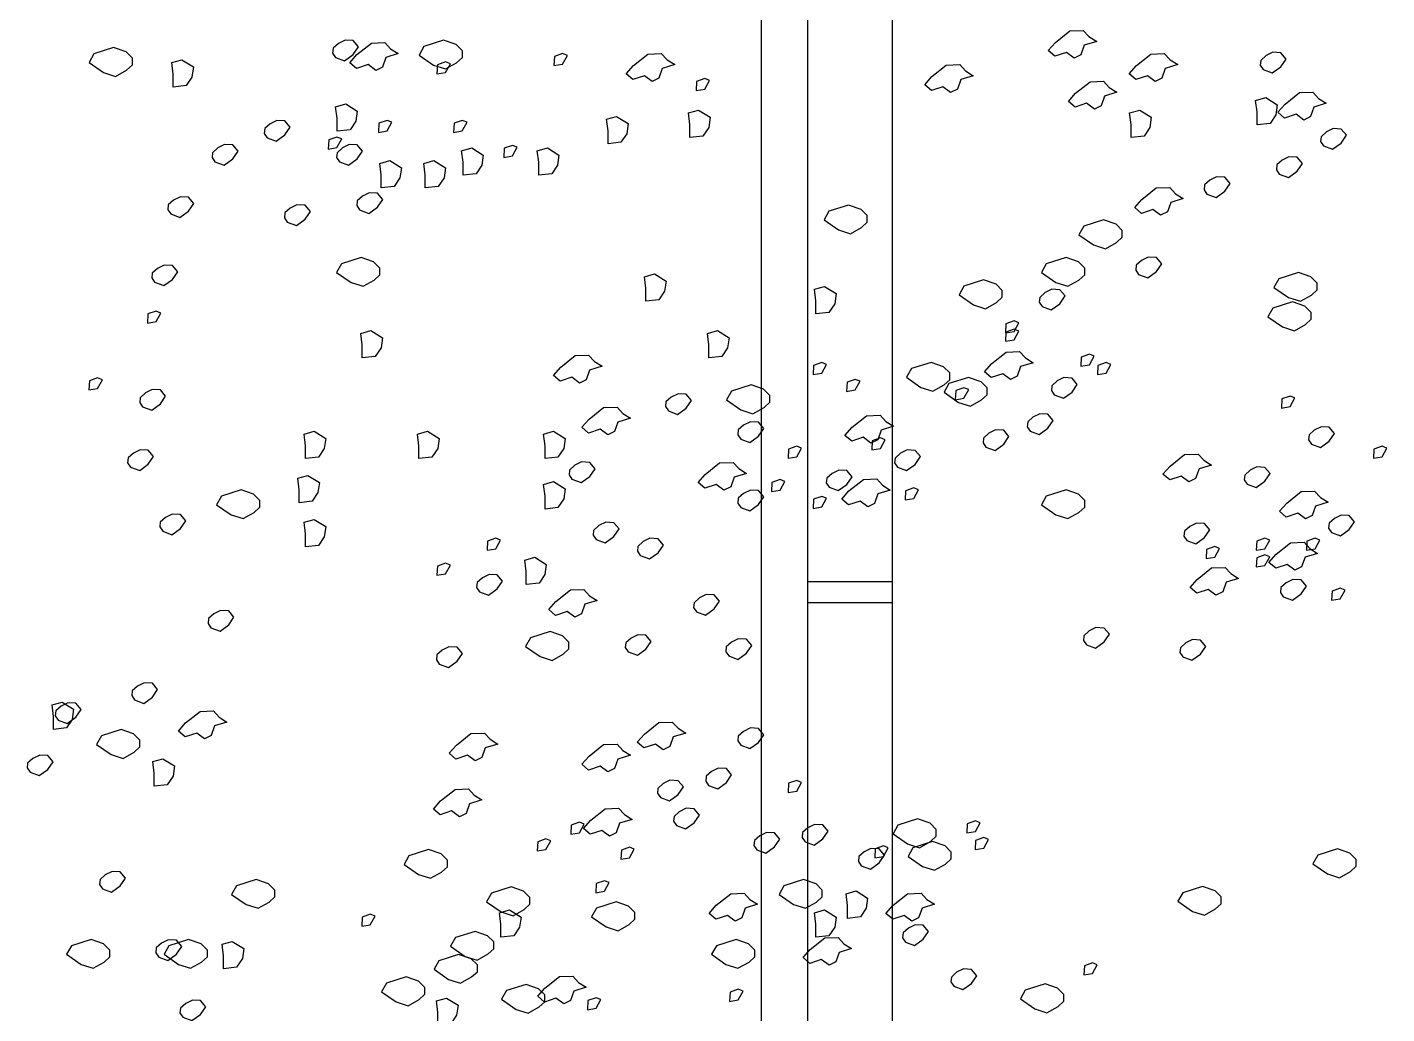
# Model space of a CAD drawing. Header units: millimetres. Extents: x 462666 to 1244237, y 2328025 to 3795663.
# Drawn here: x 1162500 to 1164107, y 2844149 to 2845316 of the extents above; entities that cross this region are included whole.
import ezdxf

# ---------------------------------------------------------------- set-up
doc = ezdxf.new("R2010")
doc.units = ezdxf.units.MM
for name, color, linetype in [('arbre', 250, 'Continuous'), ('MUR-POH', 64, 'Continuous'), ('MUR_REZ', 3, 'Continuous'), ('PLE_REZ', 200, 'Continuous')]:
    doc.layers.add(name, color=color, linetype=linetype)

# ---------------------------------------------------------------- blocks, each defined once
blk = doc.blocks.new('arbre3')
at = {"layer": 'arbre', "color": 252}
for points in [[(248.6428, 28.1761), (248.6841, 28.1609), (248.7232, 28.1891), (248.7471, 28.2239), (248.7232, 28.2522), (248.6863, 28.2543), (248.6558, 28.2391), (248.6319, 28.2174), (248.6297, 28.1957)], [(262.1828, 28.1097), (262.2371, 28.0923), (262.2871, 28.1205), (262.3132, 28.1444), (262.3132, 28.1748), (262.285, 28.2031), (262.2284, 28.2226), (262.1393, 28.1944), (262.1176, 28.1553)], [(264.9949, 28.2126), (265.0601, 28.2648), (265.1209, 28.2669), (265.147, 28.2387), (265.1818, 28.217), (265.1253, 28.1996), (265.1101, 28.1561), (265.0796, 28.1409), (265.0449, 28.167), (264.9927, 28.1496), (264.9623, 28.1757)], [(260.6907, 28.0758), (260.745, 28.0584), (260.795, 28.0866), (260.8211, 28.1105), (260.8211, 28.1409), (260.7928, 28.1692), (260.7363, 28.1887), (260.6472, 28.1605), (260.6255, 28.1214)], [(261.8367, 28.1575), (261.9019, 28.2097), (261.9627, 28.2118), (261.9888, 28.1836), (262.0236, 28.1619), (261.9671, 28.1445), (261.9519, 28.101), (261.9214, 28.0858), (261.8866, 28.1119), (261.8345, 28.0945), (261.8041, 28.1206)], [(262.7275, 28.1079), (262.7666, 28.1145), (262.7884, 28.1536), (262.7666, 28.1623), (262.7297, 28.1492)], [(263.0866, 28.1076), (263.1518, 28.1597), (263.2126, 28.1619), (263.2387, 28.1336), (263.2735, 28.1119), (263.217, 28.0945), (263.2018, 28.0511), (263.1713, 28.0359), (263.1366, 28.0619), (263.0844, 28.0445), (263.054, 28.0706)], [(265.3614, 28.1076), (265.4266, 28.1597), (265.4875, 28.1619), (265.5135, 28.1336), (265.5483, 28.1119), (265.4918, 28.0945), (265.4766, 28.0511), (265.4462, 28.0359), (265.4114, 28.0619), (265.3592, 28.0445), (265.3288, 28.0706)], [(265.9348, 28.0895), (265.9761, 28.0742), (266.0153, 28.1025), (266.0392, 28.1373), (266.0153, 28.1655), (265.9783, 28.1677), (265.9479, 28.1525), (265.924, 28.1307), (265.9218, 28.109)], [(261.0056, 28.0103), (261.0056, 28.0689), (260.9991, 28.121), (261.0447, 28.1341), (261.0969, 28.1015), (261.0904, 28.0559), (261.0643, 28.0168)], [(262.1982, 28.0701), (262.2373, 28.0767), (262.259, 28.1158), (262.2373, 28.1245), (262.2003, 28.1114)], [(264.4365, 28.0576), (264.5017, 28.1097), (264.5625, 28.1119), (264.5886, 28.0836), (264.6234, 28.0619), (264.5669, 28.0445), (264.5517, 28.0011), (264.5212, 27.9859), (264.4864, 28.0119), (264.4343, 27.9946), (264.4039, 28.0206)], [(263.3703, 27.9946), (263.4094, 28.0011), (263.4312, 28.0402), (263.4094, 28.0489), (263.3725, 28.0358)], [(265.0864, 27.9826), (265.1516, 28.0348), (265.2125, 28.0369), (265.2386, 28.0087), (265.2733, 27.987), (265.2168, 27.9696), (265.2016, 27.9261), (265.1712, 27.9109), (265.1364, 27.937), (265.0842, 27.9196), (265.0538, 27.9457)], [(266.0334, 27.9331), (266.0986, 27.9853), (266.1595, 27.9874), (266.1856, 27.9592), (266.2203, 27.9375), (266.1638, 27.9201), (266.1486, 27.8766), (266.1182, 27.8614), (266.0834, 27.8875), (266.0312, 27.8701), (266.0008, 27.8962)], [(261.7466, 27.8109), (261.7466, 27.8695), (261.7401, 27.9216), (261.7857, 27.9347), (261.8378, 27.9021), (261.8313, 27.8565), (261.8052, 27.8174)], [(265.9071, 27.8394), (265.9071, 27.898), (265.9006, 27.9501), (265.9462, 27.9632), (265.9984, 27.9306), (265.9919, 27.885), (265.9658, 27.8459)], [(248.3338, 27.8128), (248.3751, 27.7976), (248.4142, 27.8258), (248.4381, 27.8606), (248.4142, 27.8888), (248.3773, 27.891), (248.3468, 27.8758), (248.3229, 27.854), (248.3208, 27.8323)], [(261.9335, 27.8056), (261.9726, 27.8121), (261.9944, 27.8512), (261.9726, 27.8599), (261.9357, 27.8469)], [(262.2738, 27.8056), (262.3129, 27.8121), (262.3347, 27.8512), (262.3129, 27.8599), (262.276, 27.8469)], [(262.9719, 27.7539), (262.9719, 27.8126), (262.9654, 27.8647), (263.011, 27.8777), (263.0632, 27.8451), (263.0567, 27.7995), (263.0306, 27.7604)], [(263.3424, 27.7824), (263.3424, 27.841), (263.3359, 27.8932), (263.3815, 27.9062), (263.4336, 27.8736), (263.4271, 27.828), (263.4011, 27.7889)], [(265.3372, 27.7824), (265.3372, 27.841), (265.3307, 27.8932), (265.3763, 27.9062), (265.4284, 27.8736), (265.4219, 27.828), (265.3958, 27.7889)], [(266.2075, 27.7443), (266.2488, 27.7291), (266.2879, 27.7573), (266.3118, 27.7921), (266.2879, 27.8203), (266.2509, 27.8225), (266.2205, 27.8073), (266.1966, 27.7856), (266.1944, 27.7638)], [(248.0975, 27.7038), (248.1388, 27.6885), (248.178, 27.7168), (248.2019, 27.7516), (248.178, 27.7798), (248.141, 27.782), (248.1106, 27.7668), (248.0867, 27.745), (248.0845, 27.7233)], [(248.661, 27.7038), (248.7023, 27.6885), (248.7414, 27.7168), (248.7653, 27.7516), (248.7414, 27.7798), (248.7044, 27.782), (248.674, 27.7668), (248.6501, 27.745), (248.6479, 27.7233)], [(261.7066, 27.73), (261.7458, 27.7365), (261.7675, 27.7756), (261.7458, 27.7843), (261.7088, 27.7713)], [(262.3165, 27.6115), (262.3165, 27.6701), (262.31, 27.7222), (262.3556, 27.7353), (262.4077, 27.7027), (262.4012, 27.6571), (262.3752, 27.618)], [(262.5007, 27.6922), (262.5398, 27.6987), (262.5615, 27.7378), (262.5398, 27.7465), (262.5028, 27.7335)], [(262.6585, 27.6115), (262.6585, 27.6701), (262.652, 27.7222), (262.6976, 27.7353), (262.7497, 27.7027), (262.7432, 27.6571), (262.7171, 27.618)], [(261.946, 27.5545), (261.946, 27.6132), (261.9395, 27.6653), (261.9852, 27.6783), (262.0373, 27.6457), (262.0308, 27.6001), (262.0047, 27.561)], [(262.1455, 27.5545), (262.1455, 27.6132), (262.139, 27.6653), (262.1846, 27.6783), (262.2368, 27.6457), (262.2302, 27.6001), (262.2042, 27.561)], [(266.0075, 27.6171), (266.0488, 27.6019), (266.088, 27.6301), (266.1119, 27.6649), (266.088, 27.6931), (266.051, 27.6953), (266.0206, 27.6801), (265.9967, 27.6584), (265.9945, 27.6367)], [(247.8976, 27.4676), (247.9389, 27.4524), (247.978, 27.4806), (248.0019, 27.5154), (247.978, 27.5436), (247.9411, 27.5458), (247.9106, 27.5306), (247.8867, 27.5089), (247.8846, 27.4871)], [(248.7518, 27.4857), (248.7931, 27.4705), (248.8323, 27.4988), (248.8562, 27.5335), (248.8323, 27.5618), (248.7953, 27.564), (248.7649, 27.5488), (248.741, 27.527), (248.7388, 27.5053)], [(265.3863, 27.5019), (265.4515, 27.5541), (265.5124, 27.5562), (265.5385, 27.528), (265.5732, 27.5063), (265.5167, 27.4889), (265.5015, 27.4454), (265.4711, 27.4302), (265.4363, 27.4563), (265.3842, 27.4389), (265.3537, 27.465)], [(265.6804, 27.5263), (265.7217, 27.5111), (265.7608, 27.5393), (265.7847, 27.5741), (265.7608, 27.6023), (265.7239, 27.6045), (265.6934, 27.5893), (265.6695, 27.5675), (265.6674, 27.5458)], [(248.4247, 27.4312), (248.466, 27.416), (248.5051, 27.4443), (248.529, 27.479), (248.5051, 27.5073), (248.4682, 27.5095), (248.4377, 27.4943), (248.4138, 27.4725), (248.4116, 27.4508)], [(264.014, 27.3639), (264.0684, 27.3465), (264.1184, 27.3748), (264.1445, 27.3987), (264.1445, 27.4291), (264.1162, 27.4573), (264.0597, 27.4769), (263.9706, 27.4486), (263.9488, 27.4095)], [(265.1671, 27.2961), (265.2214, 27.2787), (265.2714, 27.307), (265.2975, 27.3309), (265.2975, 27.3613), (265.2692, 27.3895), (265.2127, 27.4091), (265.1236, 27.3808), (265.1018, 27.3417)], [(261.8098, 27.1266), (261.8641, 27.1092), (261.9141, 27.1375), (261.9402, 27.1614), (261.9402, 27.1918), (261.9119, 27.22), (261.8554, 27.2396), (261.7663, 27.2114), (261.7446, 27.1722)], [(264.9975, 27.1266), (265.0518, 27.1092), (265.1018, 27.1375), (265.1279, 27.1614), (265.1279, 27.1918), (265.0996, 27.22), (265.0431, 27.2396), (264.954, 27.2114), (264.9323, 27.1722)], [(265.3714, 27.1629), (265.4127, 27.1477), (265.4518, 27.1759), (265.4758, 27.2107), (265.4518, 27.239), (265.4149, 27.2411), (265.3845, 27.2259), (265.3606, 27.2042), (265.3584, 27.1825)], [(247.8249, 27.1587), (247.8662, 27.1435), (247.9053, 27.1718), (247.9292, 27.2065), (247.9053, 27.2348), (247.8684, 27.2369), (247.8379, 27.2217), (247.814, 27.2), (247.8119, 27.1783)], [(263.1429, 27.0418), (263.1429, 27.1004), (263.1364, 27.1525), (263.182, 27.1656), (263.2342, 27.133), (263.2276, 27.0874), (263.2016, 27.0483)], [(264.6245, 27.0249), (264.6788, 27.0075), (264.7288, 27.0358), (264.7549, 27.0597), (264.7549, 27.0901), (264.7266, 27.1184), (264.6701, 27.1379), (264.581, 27.1097), (264.5593, 27.0706)], [(266.0488, 27.0588), (266.1031, 27.0414), (266.1531, 27.0697), (266.1792, 27.0936), (266.1792, 27.124), (266.1509, 27.1522), (266.0944, 27.1718), (266.0053, 27.1436), (265.9836, 27.1045)], [(252.9249, 26.9571), (252.9792, 26.9398), (253.0292, 26.968), (253.0553, 26.9919), (253.0553, 27.0223), (253.027, 27.0506), (252.9705, 27.0701), (252.8814, 27.0419), (252.8596, 27.0028)], [(263.9123, 26.9848), (263.9123, 27.0434), (263.9058, 27.0956), (263.9514, 27.1086), (264.0036, 27.076), (263.9971, 27.0304), (263.971, 26.9913)], [(264.9352, 27.0176), (264.9765, 27.0024), (265.0156, 27.0306), (265.0396, 27.0654), (265.0156, 27.0936), (264.9787, 27.0958), (264.9483, 27.0806), (264.9244, 27.0588), (264.9222, 27.0371)], [(247.7922, 26.9741), (247.8313, 26.9806), (247.8531, 27.0197), (247.8313, 27.0284), (247.7944, 27.0154)], [(264.7693, 26.8985), (264.8084, 26.905), (264.8302, 26.9441), (264.8084, 26.9528), (264.7715, 26.9398)], [(261.8606, 26.7854), (261.8606, 26.8441), (261.854, 26.8962), (261.8997, 26.9092), (261.9518, 26.8766), (261.9453, 26.831), (261.9192, 26.7919)], [(263.4279, 26.7854), (263.4279, 26.8441), (263.4214, 26.8962), (263.467, 26.9092), (263.5191, 26.8766), (263.5126, 26.831), (263.4865, 26.7919)], [(264.7693, 26.8607), (264.8084, 26.8672), (264.8302, 26.9063), (264.8084, 26.915), (264.7715, 26.902)], [(264.7073, 26.7593), (264.7725, 26.8114), (264.8334, 26.8136), (264.8594, 26.7854), (264.8942, 26.7636), (264.8377, 26.7462), (264.8225, 26.7028), (264.7921, 26.6876), (264.7573, 26.7137), (264.7051, 26.6963), (264.6747, 26.7223)], [(262.7581, 26.7433), (262.8233, 26.7955), (262.8841, 26.7976), (262.9102, 26.7694), (262.945, 26.7477), (262.8885, 26.7303), (262.8733, 26.6868), (262.8428, 26.6716), (262.808, 26.6977), (262.7559, 26.6803), (262.7255, 26.7064)], [(263.8997, 26.7095), (263.9388, 26.716), (263.9605, 26.7551), (263.9388, 26.7638), (263.9018, 26.7508)], [(264.3871, 26.6521), (264.4414, 26.6347), (264.4914, 26.6629), (264.5175, 26.6868), (264.5175, 26.7172), (264.4892, 26.7455), (264.4327, 26.765), (264.3436, 26.7368), (264.3219, 26.6977)], [(265.1096, 26.7473), (265.1487, 26.7538), (265.1705, 26.7929), (265.1487, 26.8016), (265.1118, 26.7886)], [(265.1852, 26.7095), (265.2244, 26.716), (265.2461, 26.7551), (265.2244, 26.7638), (265.1874, 26.7508)], [(247.5275, 26.6717), (247.5666, 26.6782), (247.5884, 26.7173), (247.5666, 26.726), (247.5297, 26.713)], [(264.0509, 26.6339), (264.09, 26.6404), (264.1118, 26.6795), (264.09, 26.6882), (264.0531, 26.6752)], [(264.5566, 26.5843), (264.611, 26.5669), (264.661, 26.5951), (264.687, 26.619), (264.687, 26.6494), (264.6588, 26.6777), (264.6023, 26.6972), (264.5132, 26.669), (264.4914, 26.6299)], [(264.9897, 26.6179), (265.031, 26.6027), (265.0702, 26.6309), (265.0941, 26.6657), (265.0702, 26.6939), (265.0332, 26.6961), (265.0028, 26.6809), (264.9789, 26.6592), (264.9767, 26.6374)], [(247.7704, 26.5955), (247.8117, 26.5803), (247.8508, 26.6086), (247.8747, 26.6433), (247.8508, 26.6716), (247.8139, 26.6738), (247.7834, 26.6585), (247.7595, 26.6368), (247.7573, 26.6151)], [(263.2449, 26.5452), (263.2862, 26.53), (263.3254, 26.5582), (263.3493, 26.593), (263.3254, 26.6213), (263.2884, 26.6234), (263.258, 26.6082), (263.2341, 26.5865), (263.2319, 26.5648)], [(263.5732, 26.5504), (263.6275, 26.533), (263.6775, 26.5612), (263.7036, 26.5851), (263.7036, 26.6155), (263.6753, 26.6438), (263.6188, 26.6633), (263.5297, 26.6351), (263.508, 26.596)], [(264.5424, 26.5961), (264.5816, 26.6026), (264.6033, 26.6417), (264.5816, 26.6504), (264.5446, 26.6374)], [(262.8866, 26.5083), (262.9518, 26.5605), (263.0126, 26.5626), (263.0387, 26.5344), (263.0735, 26.5127), (263.017, 26.4953), (263.0018, 26.4518), (262.9713, 26.4366), (262.9366, 26.4627), (262.8844, 26.4453), (262.854, 26.4714)], [(266.0171, 26.5583), (266.0562, 26.5648), (266.0779, 26.604), (266.0562, 26.6126), (266.0193, 26.5996)], [(264.0762, 26.4718), (264.1414, 26.524), (264.2022, 26.5261), (264.2283, 26.4979), (264.2631, 26.4762), (264.2066, 26.4588), (264.1914, 26.4153), (264.161, 26.4001), (264.1262, 26.4262), (264.074, 26.4088), (264.0436, 26.4349)], [(264.8807, 26.4544), (264.922, 26.4392), (264.9611, 26.4674), (264.985, 26.5022), (264.9611, 26.5304), (264.9242, 26.5326), (264.8937, 26.5174), (264.8698, 26.4957), (264.8677, 26.4739)], [(261.6041, 26.3297), (261.6041, 26.3883), (261.5976, 26.4404), (261.6432, 26.4534), (261.6953, 26.4209), (261.6888, 26.3753), (261.6627, 26.3362)], [(262.117, 26.3297), (262.117, 26.3883), (262.1105, 26.4404), (262.1561, 26.4534), (262.2083, 26.4209), (262.2018, 26.3753), (262.1757, 26.3362)], [(262.687, 26.3297), (262.687, 26.3883), (262.6805, 26.4404), (262.7261, 26.4534), (262.7782, 26.4209), (262.7717, 26.3753), (262.7456, 26.3362)], [(263.5721, 26.418), (263.6134, 26.4028), (263.6525, 26.4311), (263.6764, 26.4658), (263.6525, 26.4941), (263.6156, 26.4963), (263.5851, 26.481), (263.5612, 26.4593), (263.5591, 26.4376)], [(264.6808, 26.3817), (264.7221, 26.3665), (264.7612, 26.3947), (264.7851, 26.4295), (264.7612, 26.4577), (264.7242, 26.4599), (264.6938, 26.4447), (264.6699, 26.423), (264.6677, 26.4013)], [(266.1529, 26.3957), (266.1942, 26.3805), (266.2334, 26.4087), (266.2573, 26.4435), (266.2334, 26.4717), (266.1964, 26.4739), (266.166, 26.4587), (266.1421, 26.437), (266.1399, 26.4152)], [(247.7159, 26.323), (247.7572, 26.3078), (247.7963, 26.3361), (247.8202, 26.3708), (247.7963, 26.3991), (247.7593, 26.4012), (247.7289, 26.386), (247.705, 26.3643), (247.7028, 26.3426)], [(263.7862, 26.3316), (263.8254, 26.3381), (263.8471, 26.3772), (263.8254, 26.3859), (263.7884, 26.3728)], [(264.1643, 26.3693), (264.2035, 26.3759), (264.2252, 26.415), (264.2035, 26.4237), (264.1665, 26.4106)], [(266.433, 26.3316), (266.4721, 26.3381), (266.4939, 26.3772), (266.4721, 26.3859), (266.4352, 26.3728)], [(264.2809, 26.2909), (264.3222, 26.2757), (264.3613, 26.3039), (264.3853, 26.3387), (264.3613, 26.3669), (264.3244, 26.3691), (264.294, 26.3539), (264.2701, 26.3321), (264.2679, 26.3104)], [(265.5141, 26.2961), (265.5793, 26.3483), (265.6402, 26.3504), (265.6663, 26.3222), (265.7011, 26.3005), (265.6446, 26.2831), (265.6293, 26.2396), (265.5989, 26.2244), (265.5641, 26.2505), (265.512, 26.2331), (265.4815, 26.2592)], [(262.8087, 26.2364), (262.85, 26.2212), (262.8892, 26.2494), (262.9131, 26.2842), (262.8892, 26.3124), (262.8522, 26.3146), (262.8218, 26.2994), (262.7979, 26.2776), (262.7957, 26.2559)], [(263.4115, 26.2585), (263.4767, 26.3106), (263.5376, 26.3128), (263.5637, 26.2845), (263.5985, 26.2628), (263.5419, 26.2454), (263.5267, 26.202), (263.4963, 26.1868), (263.4615, 26.2128), (263.4094, 26.1954), (263.3789, 26.2215)], [(263.9719, 26.2), (264.0132, 26.1848), (264.0524, 26.2131), (264.0763, 26.2478), (264.0524, 26.2761), (264.0154, 26.2782), (263.985, 26.263), (263.9611, 26.2413), (263.9589, 26.2196)], [(265.8621, 26.214), (265.9034, 26.1988), (265.9426, 26.2271), (265.9665, 26.2618), (265.9426, 26.2901), (265.9056, 26.2922), (265.8752, 26.277), (265.8513, 26.2553), (265.8491, 26.2336)], [(261.5756, 26.1303), (261.5756, 26.1889), (261.5691, 26.241), (261.6147, 26.254), (261.6668, 26.2215), (261.6603, 26.1759), (261.6342, 26.1368)], [(262.687, 26.1018), (262.687, 26.1604), (262.6805, 26.2125), (262.7261, 26.2255), (262.7782, 26.193), (262.7717, 26.1474), (262.7456, 26.1083)], [(263.7106, 26.1804), (263.7497, 26.1869), (263.7715, 26.226), (263.7497, 26.2347), (263.7128, 26.2217)], [(264.0615, 26.1835), (264.1267, 26.2356), (264.1876, 26.2378), (264.2136, 26.2096), (264.2484, 26.1878), (264.1919, 26.1705), (264.1767, 26.127), (264.1463, 26.1118), (264.1115, 26.1379), (264.0593, 26.1205), (264.0289, 26.1466)], [(264.3156, 26.1426), (264.3547, 26.1491), (264.3764, 26.1882), (264.3547, 26.1969), (264.3178, 26.1839)], [(261.2672, 26.0758), (261.3215, 26.0584), (261.3715, 26.0866), (261.3976, 26.1105), (261.3976, 26.141), (261.3693, 26.1692), (261.3128, 26.1888), (261.2237, 26.1605), (261.202, 26.1214)], [(263.5721, 26.1092), (263.6134, 26.094), (263.6525, 26.1222), (263.6764, 26.157), (263.6525, 26.1852), (263.6156, 26.1874), (263.5851, 26.1722), (263.5612, 26.1505), (263.5591, 26.1287)], [(263.8997, 26.1048), (263.9388, 26.1113), (263.9605, 26.1504), (263.9388, 26.1591), (263.9018, 26.1461)], [(264.9975, 26.0758), (265.0518, 26.0584), (265.1018, 26.0866), (265.1279, 26.1105), (265.1279, 26.141), (265.0996, 26.1692), (265.0431, 26.1888), (264.954, 26.1605), (264.9323, 26.1214)], [(266.0414, 26.1284), (266.1066, 26.1806), (266.1675, 26.1828), (266.1935, 26.1545), (266.2283, 26.1328), (266.1718, 26.1154), (266.1566, 26.0719), (266.1262, 26.0567), (266.0914, 26.0828), (266.0392, 26.0654), (266.0088, 26.0915)], [(247.8613, 26.0323), (247.9026, 26.0171), (247.9417, 26.0454), (247.9656, 26.0801), (247.9417, 26.1084), (247.9047, 26.1106), (247.8743, 26.0953), (247.8504, 26.0736), (247.8482, 26.0519)], [(266.2438, 25.996), (266.2851, 25.9808), (266.3242, 26.009), (266.3482, 26.0438), (266.3242, 26.0721), (266.2873, 26.0742), (266.2569, 26.059), (266.233, 26.0373), (266.2308, 26.0156)], [(261.6041, 25.9309), (261.6041, 25.9895), (261.5976, 26.0416), (261.6432, 26.0546), (261.6953, 26.0221), (261.6888, 25.9765), (261.6627, 25.9374)], [(262.9178, 25.9639), (262.9591, 25.9486), (262.9982, 25.9769), (263.0221, 26.0116), (262.9982, 26.0399), (262.9613, 26.0421), (262.9308, 26.0269), (262.9069, 26.0051), (262.9048, 25.9834)], [(265.5895, 25.9597), (265.6308, 25.9445), (265.6699, 25.9727), (265.6939, 26.0075), (265.6699, 26.0357), (265.633, 26.0379), (265.6026, 26.0227), (265.5787, 26.001), (265.5765, 25.9792)], [(262.425, 25.9158), (262.4642, 25.9223), (262.4859, 25.9614), (262.4642, 25.9701), (262.4272, 25.9571)], [(263.1177, 25.8912), (263.159, 25.876), (263.1981, 25.9042), (263.2221, 25.939), (263.1981, 25.9672), (263.1612, 25.9694), (263.1308, 25.9542), (263.1069, 25.9325), (263.1047, 25.9107)], [(265.9036, 25.9158), (265.9428, 25.9223), (265.9645, 25.9614), (265.9428, 25.9701), (265.9058, 25.9571)], [(265.9935, 25.8969), (266.0587, 25.949), (266.1195, 25.9512), (266.1456, 25.9229), (266.1804, 25.9012), (266.1239, 25.8838), (266.1087, 25.8404), (266.0782, 25.8252), (266.0435, 25.8512), (265.9913, 25.8339), (265.9609, 25.8599)], [(266.1305, 25.9158), (266.1696, 25.9223), (266.1914, 25.9614), (266.1696, 25.9701), (266.1327, 25.9571)], [(265.6768, 25.878), (265.7159, 25.8845), (265.7376, 25.9236), (265.7159, 25.9323), (265.679, 25.9193)], [(265.9036, 25.8402), (265.9428, 25.8467), (265.9645, 25.8858), (265.9428, 25.8945), (265.9058, 25.8815)], [(262.1982, 25.8024), (262.2373, 25.8089), (262.259, 25.848), (262.2373, 25.8567), (262.2003, 25.8437)], [(262.6015, 25.76), (262.6015, 25.8186), (262.595, 25.8707), (262.6406, 25.8837), (262.6927, 25.8512), (262.6862, 25.8056), (262.6601, 25.7665)], [(265.6364, 25.7837), (265.7016, 25.8358), (265.7624, 25.838), (265.7885, 25.8098), (265.8233, 25.788), (265.7668, 25.7706), (265.7516, 25.7272), (265.7211, 25.712), (265.6864, 25.7381), (265.6342, 25.7207), (265.6038, 25.7467)], [(262.3907, 25.7277), (262.432, 25.7125), (262.4711, 25.7407), (262.495, 25.7755), (262.4711, 25.8037), (262.4342, 25.8059), (262.4038, 25.7907), (262.3799, 25.769), (262.3777, 25.7472)], [(266.0257, 25.7053), (266.067, 25.6901), (266.1061, 25.7184), (266.1301, 25.7531), (266.1061, 25.7814), (266.0692, 25.7835), (266.0388, 25.7683), (266.0149, 25.7466), (266.0127, 25.7249)], [(262.7366, 25.6837), (262.8018, 25.7359), (262.8627, 25.738), (262.8887, 25.7098), (262.9235, 25.6881), (262.867, 25.6707), (262.8518, 25.6272), (262.8214, 25.612), (262.7866, 25.6381), (262.7344, 25.6207), (262.704, 25.6468)], [(263.3722, 25.6368), (263.4135, 25.6216), (263.4526, 25.6499), (263.4765, 25.6846), (263.4526, 25.7129), (263.4156, 25.7151), (263.3852, 25.6998), (263.3613, 25.6781), (263.3591, 25.6564)], [(266.2439, 25.689), (266.2831, 25.6955), (266.3048, 25.7347), (266.2831, 25.7433), (266.2461, 25.7303)], [(248.0794, 25.5963), (248.1207, 25.5811), (248.1598, 25.6094), (248.1837, 25.6441), (248.1598, 25.6724), (248.1228, 25.6745), (248.0924, 25.6593), (248.0685, 25.6376), (248.0663, 25.6159)], [(249.5676, 25.4656), (249.6219, 25.4482), (249.6719, 25.4765), (249.698, 25.5004), (249.698, 25.5308), (249.6697, 25.559), (249.6132, 25.5786), (249.5241, 25.5504), (249.5024, 25.5112)], [(263.0632, 25.4552), (263.1045, 25.44), (263.1436, 25.4682), (263.1675, 25.503), (263.1436, 25.5312), (263.1067, 25.5334), (263.0762, 25.5182), (263.0523, 25.4964), (263.0502, 25.4747)], [(265.1351, 25.4873), (265.1764, 25.4721), (265.2156, 25.5004), (265.2395, 25.5351), (265.2156, 25.5634), (265.1786, 25.5655), (265.1482, 25.5503), (265.1243, 25.5286), (265.1221, 25.5069)], [(262.209, 25.4007), (262.2503, 25.3854), (262.2894, 25.4137), (262.3133, 25.4485), (262.2894, 25.4767), (262.2524, 25.4789), (262.222, 25.4637), (262.1981, 25.4419), (262.1959, 25.4202)], [(263.5176, 25.437), (263.5589, 25.4218), (263.598, 25.45), (263.6219, 25.4848), (263.598, 25.513), (263.561, 25.5152), (263.5306, 25.5), (263.5067, 25.4783), (263.5045, 25.4565)], [(265.5713, 25.4328), (265.6126, 25.4176), (265.6518, 25.4458), (265.6757, 25.4806), (265.6518, 25.5089), (265.6148, 25.511), (265.5844, 25.4958), (265.5605, 25.4741), (265.5583, 25.4524)], [(247.734, 25.2693), (247.7753, 25.2541), (247.8145, 25.2823), (247.8384, 25.3171), (247.8145, 25.3453), (247.7775, 25.3475), (247.7471, 25.3323), (247.7232, 25.3106), (247.721, 25.2889)], [(247.3887, 25.1785), (247.43, 25.1633), (247.4691, 25.1915), (247.493, 25.2263), (247.4691, 25.2545), (247.4322, 25.2567), (247.4017, 25.2415), (247.3778, 25.2197), (247.3757, 25.198)], [(260.4642, 25.1048), (260.4642, 25.1634), (260.4577, 25.2155), (260.5033, 25.2286), (260.5554, 25.196), (260.5489, 25.1504), (260.5229, 25.1113)], [(261.0617, 25.134), (261.1269, 25.1861), (261.1878, 25.1883), (261.2139, 25.1601), (261.2486, 25.1383), (261.1921, 25.121), (261.1769, 25.0775), (261.1465, 25.0623), (261.1117, 25.0884), (261.0595, 25.071), (261.0291, 25.0971)], [(260.7246, 24.991), (260.7789, 24.9737), (260.8289, 25.0019), (260.855, 25.0258), (260.855, 25.0562), (260.8267, 25.0845), (260.7702, 25.104), (260.6811, 25.0758), (260.6594, 25.0367)], [(262.2866, 25.034), (262.3518, 25.0862), (262.4127, 25.0884), (262.4388, 25.0601), (262.4735, 25.0384), (262.417, 25.021), (262.4018, 24.9776), (262.3714, 24.9624), (262.3366, 24.9884), (262.2844, 24.971), (262.254, 24.9971)], [(263.1366, 25.084), (263.2018, 25.1362), (263.2626, 25.1383), (263.2887, 25.1101), (263.3235, 25.0884), (263.267, 25.071), (263.2518, 25.0275), (263.2213, 25.0123), (263.1865, 25.0384), (263.1344, 25.021), (263.104, 25.0471)], [(263.5721, 25.0331), (263.6134, 25.0179), (263.6525, 25.0462), (263.6764, 25.0809), (263.6525, 25.1092), (263.6156, 25.1113), (263.5851, 25.0961), (263.5612, 25.0744), (263.5591, 25.0527)], [(262.8866, 24.9841), (262.9518, 25.0362), (263.0126, 25.0384), (263.0387, 25.0101), (263.0735, 24.9884), (263.017, 24.971), (263.0018, 24.9276), (262.9713, 24.9124), (262.9366, 24.9384), (262.8844, 24.9211), (262.854, 24.9471)], [(247.2615, 24.9423), (247.3028, 24.9271), (247.3419, 24.9553), (247.3658, 24.9901), (247.3419, 25.0183), (247.305, 25.0205), (247.2745, 25.0053), (247.2506, 24.9836), (247.2484, 24.9618)], [(260.9202, 24.8484), (260.9202, 24.907), (260.9136, 24.9592), (260.9593, 24.9722), (261.0114, 24.9396), (261.0049, 24.894), (260.9788, 24.8549)], [(263.4267, 24.8515), (263.468, 24.8362), (263.5071, 24.8645), (263.531, 24.8993), (263.5071, 24.9275), (263.4702, 24.9297), (263.4397, 24.9145), (263.4158, 24.8927), (263.4137, 24.871)], [(263.2086, 24.7969), (263.2499, 24.7817), (263.289, 24.81), (263.3129, 24.8447), (263.289, 24.873), (263.2521, 24.8752), (263.2216, 24.86), (263.1977, 24.8382), (263.1956, 24.8165)], [(263.7862, 24.8197), (263.8254, 24.8263), (263.8471, 24.8654), (263.8254, 24.8741), (263.7884, 24.861)], [(262.2148, 24.7816), (262.28, 24.8338), (262.3409, 24.8359), (262.367, 24.8077), (262.4018, 24.786), (262.3452, 24.7686), (262.33, 24.7251), (262.2996, 24.7099), (262.2648, 24.736), (262.2127, 24.7186), (262.1822, 24.7447)], [(251.2293, 24.6182), (251.2836, 24.6008), (251.3336, 24.629), (251.3597, 24.6529), (251.3597, 24.6834), (251.3314, 24.7116), (251.2749, 24.7311), (251.1858, 24.7029), (251.1641, 24.6638)], [(251.4977, 24.6686), (251.5368, 24.6751), (251.5585, 24.7142), (251.5368, 24.7229), (251.4998, 24.7098)], [(262.8939, 24.6938), (262.9591, 24.7459), (263.0199, 24.7481), (263.046, 24.7199), (263.0808, 24.6981), (263.0243, 24.6807), (263.0091, 24.6373), (262.9786, 24.6221), (262.9439, 24.6482), (262.8917, 24.6308), (262.8613, 24.6569)], [(263.2813, 24.6698), (263.3226, 24.6546), (263.3617, 24.6828), (263.3856, 24.7176), (263.3617, 24.7458), (263.3248, 24.748), (263.2943, 24.7328), (263.2704, 24.7111), (263.2683, 24.6893)], [(262.8031, 24.6308), (262.8423, 24.6373), (262.864, 24.6764), (262.8423, 24.6851), (262.8053, 24.672)], [(263.8629, 24.5971), (263.9042, 24.5819), (263.9433, 24.6101), (263.9672, 24.6449), (263.9433, 24.6731), (263.9064, 24.6753), (263.8759, 24.6601), (263.852, 24.6384), (263.8499, 24.6167)], [(251.0817, 24.5552), (251.1209, 24.5617), (251.1426, 24.6008), (251.1209, 24.6095), (251.0839, 24.5964)], [(251.2971, 24.5165), (251.3514, 24.4991), (251.4014, 24.5273), (251.4275, 24.5512), (251.4275, 24.5817), (251.3992, 24.6099), (251.3427, 24.6295), (251.2536, 24.6012), (251.2319, 24.5621)], [(251.5355, 24.593), (251.5746, 24.5995), (251.5963, 24.6386), (251.5746, 24.6473), (251.5377, 24.6342)], [(253.1283, 24.4826), (253.1827, 24.4652), (253.2327, 24.4934), (253.2587, 24.5173), (253.2587, 24.5478), (253.2305, 24.576), (253.174, 24.5956), (253.0849, 24.5673), (253.0631, 24.5282)], [(262.6519, 24.5552), (262.691, 24.5617), (262.7128, 24.6008), (262.691, 24.6095), (262.6541, 24.5964)], [(263.6448, 24.5608), (263.6861, 24.5456), (263.7252, 24.5738), (263.7491, 24.6086), (263.7252, 24.6368), (263.6883, 24.639), (263.6578, 24.6238), (263.6339, 24.6021), (263.6318, 24.5803)], [(262.115, 24.4487), (262.1693, 24.4313), (262.2193, 24.4595), (262.2454, 24.4834), (262.2454, 24.5139), (262.2171, 24.5421), (262.1606, 24.5617), (262.0715, 24.5334), (262.0498, 24.4943)], [(263.03, 24.5174), (263.0691, 24.5239), (263.0909, 24.563), (263.0691, 24.5717), (263.0322, 24.5587)], [(264.1173, 24.4881), (264.1586, 24.4729), (264.1978, 24.5011), (264.2217, 24.5359), (264.1978, 24.5641), (264.1608, 24.5663), (264.1304, 24.5511), (264.1065, 24.5294), (264.1043, 24.5077)], [(247.5886, 24.4154), (247.6299, 24.4002), (247.6691, 24.4285), (247.693, 24.4632), (247.6691, 24.4915), (247.6321, 24.4936), (247.6017, 24.4784), (247.5778, 24.4567), (247.5756, 24.435)], [(252.5179, 24.3131), (252.5722, 24.2957), (252.6222, 24.324), (252.6483, 24.3479), (252.6483, 24.3783), (252.6201, 24.4065), (252.5636, 24.4261), (252.4744, 24.3978), (252.4527, 24.3587)], [(261.335, 24.3131), (261.3893, 24.2957), (261.4393, 24.324), (261.4654, 24.3479), (261.4654, 24.3783), (261.4372, 24.4065), (261.3807, 24.4261), (261.2915, 24.3978), (261.2698, 24.3587)], [(262.9166, 24.3662), (262.9557, 24.3727), (262.9774, 24.4118), (262.9557, 24.4205), (262.9188, 24.4075)], [(263.8106, 24.3131), (263.8649, 24.2957), (263.9149, 24.324), (263.941, 24.3479), (263.941, 24.3783), (263.9127, 24.4065), (263.8562, 24.4261), (263.7671, 24.3978), (263.7454, 24.3587)], [(262.488, 24.2792), (262.5423, 24.2618), (262.5923, 24.2901), (262.6184, 24.314), (262.6184, 24.3444), (262.5902, 24.3726), (262.5337, 24.3922), (262.4445, 24.3639), (262.4228, 24.3248)], [(263.4615, 24.3094), (263.5267, 24.3615), (263.5876, 24.3637), (263.6137, 24.3355), (263.6485, 24.3137), (263.5919, 24.2964), (263.5767, 24.2529), (263.5463, 24.2377), (263.5115, 24.2638), (263.4594, 24.2464), (263.4289, 24.2725)], [(264.0548, 24.2502), (264.0548, 24.3089), (264.0483, 24.361), (264.0939, 24.374), (264.1461, 24.3414), (264.1395, 24.2958), (264.1135, 24.2567)], [(264.2615, 24.3094), (264.3267, 24.3615), (264.3875, 24.3637), (264.4136, 24.3355), (264.4484, 24.3137), (264.3919, 24.2964), (264.3767, 24.2529), (264.3462, 24.2377), (264.3115, 24.2638), (264.2593, 24.2464), (264.2289, 24.2725)], [(262.4875, 24.1648), (262.4875, 24.2234), (262.481, 24.2755), (262.5266, 24.2885), (262.5787, 24.256), (262.5722, 24.2104), (262.5461, 24.1713)], [(262.9628, 24.2114), (263.0171, 24.194), (263.0671, 24.2223), (263.0932, 24.2462), (263.0932, 24.2766), (263.0649, 24.3048), (263.0084, 24.3244), (262.9193, 24.2961), (262.8976, 24.257)], [(263.9123, 24.1648), (263.9123, 24.2234), (263.9058, 24.2755), (263.9514, 24.2885), (264.0036, 24.256), (263.9971, 24.2104), (263.971, 24.1713)], [(261.8579, 24.215), (261.897, 24.2215), (261.9187, 24.2606), (261.897, 24.2693), (261.86, 24.2563)], [(247.8431, 24.1066), (247.8844, 24.0914), (247.9235, 24.1196), (247.9474, 24.1544), (247.9235, 24.1826), (247.8866, 24.1848), (247.8561, 24.1696), (247.8322, 24.1479), (247.83, 24.1261)], [(249.2285, 24.1097), (249.2828, 24.0923), (249.3328, 24.1206), (249.3589, 24.1445), (249.3589, 24.1749), (249.3306, 24.2031), (249.2741, 24.2227), (249.185, 24.1944), (249.1633, 24.1553)], [(263.8865, 24.1095), (263.9517, 24.1616), (264.0126, 24.1638), (264.0386, 24.1356), (264.0734, 24.1138), (264.0169, 24.0965), (264.0017, 24.053), (263.9713, 24.0378), (263.9365, 24.0639), (263.8843, 24.0465), (263.8539, 24.0726)], [(264.3173, 24.1429), (264.3586, 24.1277), (264.3977, 24.156), (264.4216, 24.1907), (264.3977, 24.219), (264.3607, 24.2211), (264.3303, 24.2059), (264.3064, 24.1842), (264.3042, 24.1625)], [(260.5889, 24.0419), (260.6433, 24.0245), (260.6933, 24.0528), (260.7194, 24.0767), (260.7194, 24.1071), (260.6911, 24.1353), (260.6346, 24.1549), (260.5455, 24.1266), (260.5237, 24.0875)], [(261.0298, 24.0419), (261.0841, 24.0245), (261.1341, 24.0528), (261.1602, 24.0767), (261.1602, 24.1071), (261.132, 24.1353), (261.0754, 24.1549), (260.9863, 24.1266), (260.9646, 24.0875)], [(261.2336, 24.0223), (261.2336, 24.081), (261.2271, 24.1331), (261.2727, 24.1461), (261.3249, 24.1135), (261.3183, 24.0679), (261.2923, 24.0289)], [(263.5054, 24.0419), (263.5597, 24.0245), (263.6097, 24.0528), (263.6358, 24.0767), (263.6358, 24.1071), (263.6075, 24.1353), (263.551, 24.1549), (263.4619, 24.1266), (263.4402, 24.0875)], [(252.027, 24.026), (252.0661, 24.0325), (252.0879, 24.0717), (252.0661, 24.0803), (252.0292, 24.0673)], [(262.2506, 23.9741), (262.305, 23.9567), (262.355, 23.985), (262.381, 24.0089), (262.381, 24.0393), (262.3528, 24.0675), (262.2963, 24.0871), (262.2072, 24.0588), (262.1854, 24.0197)], [(251.8058, 23.8724), (251.8601, 23.855), (251.9101, 23.8833), (251.9362, 23.9072), (251.9362, 23.9376), (251.9079, 23.9658), (251.8514, 23.9854), (251.7623, 23.9571), (251.7406, 23.918)], [(262.0132, 23.8724), (262.0676, 23.855), (262.1176, 23.8833), (262.1437, 23.9072), (262.1437, 23.9376), (262.1154, 23.9658), (262.0589, 23.9854), (261.9698, 23.9571), (261.948, 23.918)], [(262.6866, 23.9346), (262.7518, 23.9867), (262.8127, 23.9889), (262.8387, 23.9607), (262.8735, 23.9389), (262.817, 23.9215), (262.8018, 23.8781), (262.7714, 23.8629), (262.7366, 23.889), (262.6844, 23.8716), (262.654, 23.8976)], [(264.5354, 23.9431), (264.5767, 23.9279), (264.6158, 23.9561), (264.6397, 23.9909), (264.6158, 24.0191), (264.5788, 24.0213), (264.5484, 24.0061), (264.5245, 23.9844), (264.5223, 23.9626)], [(262.5558, 23.8385), (262.6102, 23.8211), (262.6602, 23.8494), (262.6862, 23.8733), (262.6862, 23.9037), (262.658, 23.9319), (262.6015, 23.9515), (262.5124, 23.9233), (262.4906, 23.8841)], [(263.5216, 23.8748), (263.5607, 23.8814), (263.5824, 23.9205), (263.5607, 23.9292), (263.5237, 23.9161)], [(247.9521, 23.8341), (247.9934, 23.8189), (248.0326, 23.8471), (248.0565, 23.8819), (248.0326, 23.9101), (247.9956, 23.9123), (247.9652, 23.8971), (247.9413, 23.8753), (247.9391, 23.8536)], [(262.2025, 23.766), (262.2025, 23.8246), (262.196, 23.8767), (262.2416, 23.8897), (262.2938, 23.8572), (262.2872, 23.8116), (262.2612, 23.7725)], [(262.8788, 23.8371), (262.9179, 23.8436), (262.9396, 23.8827), (262.9179, 23.8914), (262.8809, 23.8783)]]:
    blk.add_lwpolyline(points, close=True, dxfattribs=at)

msp = doc.modelspace()

# ---------------------------------------------------------------- linework, layer by layer
at = {"layer": 'MUR_REZ'}
msp.add_line((1163367.7, 2841149.7), (1163367.7, 2846626.7), dxfattribs=at)
at = {"layer": 'PLE_REZ', "linetype": 'Continuous'}
for p, q in [((1163422.1, 2846232.1), (1163422.1, 2843449.7)), ((1163522.1, 2846174.3), (1163522.1, 2842549.7)), ((1163522.1, 2844660.2), (1163422.1, 2844660.2)), ((1163522.1, 2844635.2), (1163422.1, 2844635.2))]:
    msp.add_line(p, q, dxfattribs=at)

# ---------------------------------------------------------------- block references
at = {"layer": 'arbre', "xscale": 261.3775937935833, "yscale": 261.3775937935833, "zscale": 261.3775937935833}
msp.add_blockref('arbre3', (1097874.5, 2837915.6), dxfattribs=at)
at = {"layer": 'MUR-POH', "color": 252, "xscale": 261.3775937935833, "yscale": 261.3775937935833, "zscale": 261.3775937935833}
msp.add_blockref('arbre3', (1094451.3, 2837923.8), dxfattribs=at)

doc.saveas('drawing.dxf')
